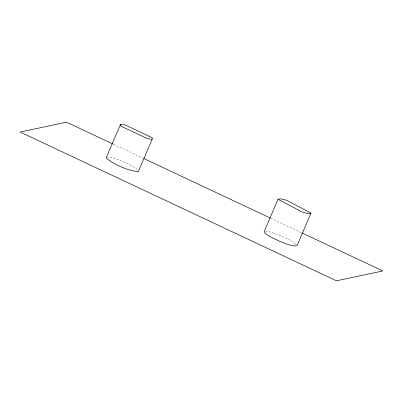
<?xml version="1.0" encoding="UTF-8"?>
<svg xmlns="http://www.w3.org/2000/svg" width="403" height="403" viewBox="0 0 403 403"><rect width="100%" height="100%" fill="white"/><g stroke="black" fill="none" stroke-linecap="round" stroke-linejoin="round"><path stroke-width="0.3" stroke-dasharray="2.02 1.51" d="M265.305 231.508C270.715 231.115 275.884 234.279 280.972 235.815C286.105 238.541 292.256 240.279 296.255 244.676M106.599 156.868C117.867 158.324 128.799 163.291 137.977 169.915M113.162 144.128L143.317 158.308M270.766 218.245L301.489 232.692"/><path stroke-width="0.6" d="M120.522 124.386L120.321 125.872L147.72 138.758L152.158 139.262L152.354 137.771L124.96 124.89L120.522 124.386L106.599 156.868L106.397 158.359C115.661 165.19 126.779 170.252 138.234 171.749L152.158 139.262M278.03 199.273L264.106 231.76C268.025 236.868 274.73 238.641 280.201 241.568C285.646 243.054 291.263 246.999 297.061 245.623L310.985 213.137L286.604 200.251L280.433 198.765L278.03 199.273L302.416 212.164L308.587 213.645L310.985 213.137M112.593 143.861L66.51 122.185L20.15 132.048L336.49 280.815L382.85 270.952L302.059 232.959M143.886 158.575L270.196 217.973"/></g></svg>
